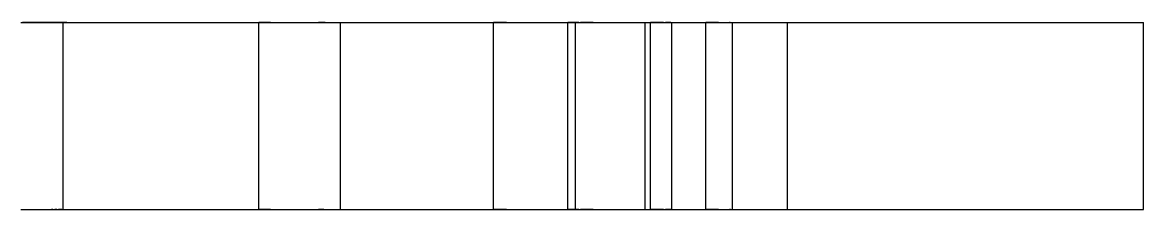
# Model space of a CAD drawing. Header units: millimetres. Extents: x -65 to 198, y -225 to 48.
# Drawn here: x 150 to 197.99, y -170 to -162 of the extents above; entities that cross this region are included whole.
import ezdxf

# ---------------------------------------------------------------- set-up
doc = ezdxf.new("R2010")
doc.units = ezdxf.units.MM
doc.layers.add('SIDE_YZ', color=7, linetype='Continuous')

msp = doc.modelspace()

# ---------------------------------------------------------------- linework, layer by layer
at = {"layer": 'SIDE_YZ'}
for p, q in [((149.93, -162), (150, -162)), ((151.908, -162), (150, -162)), ((150, -162), (150.07, -162)), ((150, -162), (151.105, -162)), ((150.07, -162), (150.139, -162)), ((150.139, -162), (150.208, -162)), ((150.208, -162), (150.277, -162)), ((150.277, -162), (150.346, -162)), ((150.346, -162), (150.414, -162)), ((150.414, -162), (150.481, -162)), ((150.481, -162), (150.547, -162)), ((150.547, -162), (150.613, -162)), ((150.613, -162), (150.678, -162)), ((150.678, -162), (150.741, -162)), ((150.741, -162), (150.804, -162)), ((150.804, -162), (150.865, -162)), ((150.865, -162), (150.925, -162)), ((150.925, -162), (150.983, -162)), ((150.983, -162), (151.04, -162)), ((151.04, -162), (151.095, -162)), ((151.095, -162), (151.148, -162)), ((151.105, -162), (152.209, -162)), ((151.148, -162), (151.2, -162)), ((151.2, -162), (151.25, -162)), ((151.297, -162), (151.25, -162)), ((151.343, -162), (151.297, -162)), ((151.343, -162), (151.387, -162)), ((151.428, -162), (151.387, -162)), ((151.467, -162), (151.428, -162)), ((151.504, -162), (151.467, -162)), ((151.504, -162), (151.538, -162)), ((151.57, -162), (151.538, -162)), ((151.6, -162), (151.57, -162)), ((151.627, -162), (151.6, -162)), ((151.651, -162), (151.627, -162)), ((151.673, -162), (151.651, -162)), ((151.692, -162), (151.673, -162)), ((151.708, -162), (151.692, -162)), ((151.708, -162), (151.722, -162)), ((151.733, -162), (151.722, -162)), ((151.741, -162), (151.733, -162)), ((151.747, -162), (151.741, -162)), ((151.75, -162), (151.747, -162)), ((151.75, -170), (151.75, -162)), ((151.908, -162), (153.814, -162)), ((152.209, -162), (153.309, -162)), ((153.309, -162), (154.403, -162)), ((153.814, -162), (155.713, -162)), ((154.403, -162), (155.491, -162)), ((155.491, -162), (156.57, -162)), ((155.713, -162), (157.603, -162)), ((156.57, -162), (157.639, -162)), ((157.603, -162), (159.481, -162)), ((157.639, -162), (158.696, -162)), ((158.696, -162), (159.739, -162)), ((159.481, -162), (161.345, -162)), ((159.739, -162), (160.766, -162)), ((160.114, -170), (160.114, -162)), ((160.116, -162), (160.114, -162)), ((160.122, -162), (160.116, -162)), ((160.13, -162), (160.122, -162)), ((160.141, -162), (160.13, -162)), ((160.155, -162), (160.141, -162)), ((160.171, -162), (160.155, -162)), ((160.19, -162), (160.171, -162)), ((160.212, -162), (160.19, -162)), ((160.237, -162), (160.212, -162)), ((160.264, -162), (160.237, -162)), ((160.293, -162), (160.264, -162)), ((160.325, -162), (160.293, -162)), ((160.359, -162), (160.325, -162)), ((160.396, -162), (160.359, -162)), ((160.435, -162), (160.396, -162)), ((160.477, -162), (160.435, -162)), ((160.52, -162), (160.477, -162)), ((160.566, -162), (160.52, -162)), ((160.614, -162), (160.566, -162)), ((160.614, -162), (160.663, -162)), ((160.663, -162), (160.715, -162)), ((160.715, -162), (160.768, -162)), ((160.766, -162), (161.777, -162)), ((160.768, -162), (160.823, -162)), ((160.823, -162), (160.88, -162)), ((160.88, -162), (160.938, -162)), ((160.938, -162), (160.998, -162)), ((160.998, -162), (161.059, -162)), ((161.059, -162), (161.122, -162)), ((161.122, -162), (161.185, -162)), ((161.185, -162), (161.25, -162)), ((161.25, -162), (161.316, -162)), ((161.316, -162), (161.382, -162)), ((161.345, -162), (163.19, -162)), ((161.382, -162), (161.45, -162)), ((161.45, -162), (161.518, -162)), ((161.518, -162), (161.586, -162)), ((161.586, -162), (161.655, -162)), ((161.655, -162), (161.724, -162)), ((161.724, -162), (161.794, -162)), ((161.777, -162), (162.768, -162)), ((161.794, -162), (161.863, -162)), ((161.863, -162), (161.933, -162)), ((161.933, -162), (162.002, -162)), ((162.002, -162), (162.071, -162)), ((162.071, -162), (162.14, -162)), ((162.14, -162), (162.209, -162)), ((162.209, -162), (162.277, -162)), ((162.277, -162), (162.344, -162)), ((162.344, -162), (162.411, -162)), ((162.411, -162), (162.476, -162)), ((162.476, -162), (162.541, -162)), ((162.541, -162), (162.605, -162)), ((162.605, -162), (162.667, -162)), ((162.728, -162), (162.667, -162)), ((162.788, -162), (162.728, -162)), ((162.768, -162), (163.74, -162)), ((162.846, -162), (162.788, -162)), ((162.903, -162), (162.846, -162)), ((162.958, -162), (162.903, -162)), ((162.958, -162), (163.012, -162)), ((163.012, -162), (163.063, -162)), ((163.063, -162), (163.113, -162)), ((163.113, -162), (163.161, -162)), ((163.161, -162), (163.206, -162)), ((163.19, -162), (165.014, -162)), ((163.206, -162), (163.25, -162)), ((163.25, -162), (163.291, -162)), ((163.291, -162), (163.33, -162)), ((163.33, -162), (163.367, -162)), ((163.367, -162), (163.401, -162)), ((163.401, -162), (163.433, -162)), ((163.433, -162), (163.463, -162)), ((163.463, -162), (163.49, -162)), ((163.49, -162), (163.514, -162)), ((163.514, -162), (163.536, -162)), ((163.536, -162), (163.555, -162)), ((163.555, -162), (163.571, -162)), ((163.571, -162), (163.585, -162)), ((163.585, -162), (163.596, -162)), ((163.596, -162), (163.605, -162)), ((163.605, -162), (163.61, -162)), ((163.61, -162), (163.613, -162)), ((163.613, -170), (163.613, -162)), ((163.74, -162), (164.69, -162)), ((164.69, -162), (165.617, -162)), ((165.014, -162), (166.815, -162)), ((165.617, -162), (166.519, -162)), ((166.519, -162), (167.395, -162)), ((166.815, -162), (168.589, -162)), ((167.395, -162), (168.243, -162)), ((168.243, -162), (169.063, -162)), ((168.589, -162), (170.334, -162)), ((169.063, -162), (169.852, -162)), ((169.852, -162), (170.61, -162)), ((170.171, -170), (170.171, -162)), ((170.173, -162), (170.171, -162)), ((170.179, -162), (170.173, -162)), ((170.187, -162), (170.179, -162)), ((170.198, -162), (170.187, -162)), ((170.212, -162), (170.198, -162)), ((170.228, -162), (170.212, -162)), ((170.248, -162), (170.228, -162)), ((170.269, -162), (170.248, -162)), ((170.294, -162), (170.269, -162)), ((170.321, -162), (170.294, -162)), ((170.35, -162), (170.321, -162)), ((170.334, -162), (172.046, -162)), ((170.382, -162), (170.35, -162)), ((170.416, -162), (170.382, -162)), ((170.453, -162), (170.416, -162)), ((170.492, -162), (170.453, -162)), ((170.534, -162), (170.492, -162)), ((170.577, -162), (170.534, -162)), ((170.623, -162), (170.577, -162)), ((170.61, -162), (171.335, -162)), ((170.671, -162), (170.623, -162)), ((170.72, -162), (170.671, -162)), ((170.72, -162), (170.772, -162)), ((170.772, -162), (170.825, -162)), ((170.825, -162), (170.88, -162)), ((170.88, -162), (170.937, -162)), ((170.937, -162), (170.996, -162)), ((170.996, -162), (171.055, -162)), ((171.055, -162), (171.117, -162)), ((171.117, -162), (171.179, -162)), ((171.179, -162), (171.243, -162)), ((171.243, -162), (171.307, -162)), ((171.307, -162), (171.373, -162)), ((171.335, -162), (172.027, -162)), ((171.373, -162), (171.439, -162)), ((171.439, -162), (171.507, -162)), ((171.507, -162), (171.575, -162)), ((171.575, -162), (171.643, -162)), ((171.643, -162), (171.712, -162)), ((171.712, -162), (171.781, -162)), ((171.781, -162), (171.851, -162)), ((171.851, -162), (171.92, -162)), ((171.92, -162), (171.99, -162)), ((171.99, -162), (172.059, -162)), ((172.027, -162), (172.684, -162)), ((172.046, -162), (173.724, -162)), ((172.059, -162), (172.129, -162)), ((172.129, -162), (172.198, -162)), ((172.198, -162), (172.266, -162)), ((172.266, -162), (172.334, -162)), ((172.334, -162), (172.401, -162)), ((172.401, -162), (172.468, -162)), ((172.468, -162), (172.533, -162)), ((172.533, -162), (172.598, -162)), ((172.598, -162), (172.662, -162)), ((172.662, -162), (172.724, -162)), ((172.684, -162), (173.305, -162)), ((172.724, -162), (172.785, -162)), ((172.785, -162), (172.845, -162)), ((172.845, -162), (172.903, -162)), ((172.903, -162), (172.96, -162)), ((172.96, -162), (173.015, -162)), ((173.015, -162), (173.069, -162)), ((173.069, -162), (173.12, -162)), ((173.12, -162), (173.17, -162)), ((173.17, -162), (173.218, -162)), ((173.218, -162), (173.263, -162)), ((173.263, -162), (173.307, -162)), ((173.305, -162), (173.889, -162)), ((173.307, -162), (173.348, -162)), ((173.348, -162), (173.387, -162)), ((173.35, -170), (173.35, -162)), ((173.353, -162), (173.35, -162)), ((173.358, -162), (173.353, -162)), ((173.366, -162), (173.358, -162)), ((173.376, -162), (173.366, -162)), ((173.389, -162), (173.376, -162)), ((173.387, -162), (173.424, -162)), ((173.405, -162), (173.389, -162)), ((173.423, -162), (173.405, -162)), ((173.443, -162), (173.423, -162)), ((173.424, -162), (173.459, -162)), ((173.466, -162), (173.443, -162)), ((173.459, -162), (173.49, -162)), ((173.492, -162), (173.466, -162)), ((173.49, -162), (173.52, -162)), ((173.52, -162), (173.492, -162)), ((173.55, -162), (173.52, -162)), ((173.52, -162), (173.547, -162)), ((173.547, -162), (173.571, -162)), ((173.582, -162), (173.55, -162)), ((173.571, -162), (173.593, -162)), ((173.617, -162), (173.582, -162)), ((173.593, -162), (173.612, -162)), ((173.612, -162), (173.629, -162)), ((173.654, -162), (173.617, -162)), ((173.629, -162), (173.642, -162)), ((173.642, -162), (173.653, -162)), ((173.653, -162), (173.662, -162)), ((173.693, -162), (173.654, -162)), ((173.662, -162), (173.667, -162)), ((173.667, -162), (173.67, -162)), ((173.67, -170), (173.67, -162)), ((173.734, -162), (173.693, -162)), ((173.724, -162), (175.364, -162)), ((173.777, -162), (173.734, -162)), ((173.822, -162), (173.777, -162)), ((173.822, -162), (173.869, -162)), ((173.869, -162), (173.917, -162)), ((174.436, -162), (173.889, -162)), ((173.917, -162), (173.968, -162)), ((173.968, -162), (174.02, -162)), ((174.02, -162), (174.073, -162)), ((174.073, -162), (174.128, -162)), ((174.128, -162), (174.184, -162)), ((174.184, -162), (174.242, -162)), ((174.242, -162), (174.301, -162)), ((174.301, -162), (174.361, -162)), ((174.361, -162), (174.422, -162)), ((174.422, -162), (174.484, -162)), ((174.436, -162), (174.943, -162)), ((174.484, -162), (174.547, -162)), ((174.547, -162), (174.61, -162)), ((174.61, -162), (174.674, -162)), ((174.674, -162), (174.739, -162)), ((174.739, -162), (174.804, -162)), ((174.804, -162), (174.869, -162)), ((174.869, -162), (174.934, -162)), ((174.934, -162), (175, -162)), ((174.943, -162), (175.412, -162)), ((175, -162), (175.066, -162)), ((175.066, -162), (175.131, -162)), ((175.131, -162), (175.196, -162)), ((175.196, -162), (175.261, -162)), ((175.261, -162), (175.326, -162)), ((175.326, -162), (175.39, -162)), ((175.364, -162), (176.964, -162)), ((175.39, -162), (175.453, -162)), ((175.412, -162), (175.84, -162)), ((175.453, -162), (175.516, -162)), ((175.516, -162), (175.578, -162)), ((175.578, -162), (175.639, -162)), ((175.639, -162), (175.699, -162)), ((175.699, -162), (175.758, -162)), ((175.758, -162), (175.816, -162)), ((175.816, -162), (175.872, -162)), ((175.84, -162), (176.227, -162)), ((175.872, -162), (175.927, -162)), ((175.927, -162), (175.98, -162)), ((175.98, -162), (176.032, -162)), ((176.032, -162), (176.083, -162)), ((176.083, -162), (176.131, -162)), ((176.131, -162), (176.178, -162)), ((176.178, -162), (176.223, -162)), ((176.223, -162), (176.266, -162)), ((176.227, -162), (176.573, -162)), ((176.266, -162), (176.307, -162)), ((176.307, -162), (176.346, -162)), ((176.346, -162), (176.383, -162)), ((176.383, -162), (176.418, -162)), ((176.418, -162), (176.45, -162)), ((176.45, -162), (176.48, -162)), ((176.48, -162), (176.508, -162)), ((176.508, -162), (176.534, -162)), ((176.534, -162), (176.557, -162)), ((176.557, -162), (176.577, -162)), ((176.573, -162), (176.876, -162)), ((176.577, -162), (176.595, -162)), ((176.595, -162), (176.611, -162)), ((176.611, -162), (176.624, -162)), ((176.624, -162), (176.634, -162)), ((176.634, -162), (176.642, -162)), ((176.642, -162), (176.647, -162)), ((176.647, -162), (176.65, -162)), ((176.65, -170), (176.65, -162)), ((176.876, -162), (177.138, -162)), ((176.891, -170), (176.891, -162)), ((176.893, -162), (176.891, -162)), ((176.899, -162), (176.893, -162)), ((176.907, -162), (176.899, -162)), ((176.918, -162), (176.907, -162)), ((176.932, -162), (176.918, -162)), ((176.948, -162), (176.932, -162)), ((176.968, -162), (176.948, -162)), ((176.964, -162), (178.522, -162)), ((176.989, -162), (176.968, -162)), ((177.014, -162), (176.989, -162)), ((177.041, -162), (177.014, -162)), ((177.07, -162), (177.041, -162)), ((177.102, -162), (177.07, -162)), ((177.136, -162), (177.102, -162)), ((177.173, -162), (177.136, -162)), ((177.138, -162), (177.356, -162)), ((177.212, -162), (177.173, -162)), ((177.254, -162), (177.212, -162)), ((177.297, -162), (177.254, -162)), ((177.343, -162), (177.297, -162)), ((177.391, -162), (177.343, -162)), ((177.356, -162), (177.531, -162)), ((177.44, -162), (177.391, -162)), ((177.44, -162), (177.492, -162)), ((177.492, -162), (177.545, -162)), ((177.663, -162), (177.531, -162)), ((177.545, -162), (177.6, -162)), ((177.6, -162), (177.657, -162)), ((177.657, -162), (177.716, -162)), ((177.751, -162), (177.663, -162)), ((177.716, -162), (177.775, -162)), ((177.751, -162), (177.795, -162)), ((177.775, -162), (177.836, -162)), ((177.795, -170), (177.795, -162)), ((177.836, -162), (177.899, -162)), ((177.899, -162), (177.963, -162)), ((177.963, -162), (178.027, -162)), ((178.027, -162), (178.093, -162)), ((178.093, -162), (178.159, -162)), ((178.159, -162), (178.227, -162)), ((178.227, -162), (178.295, -162)), ((178.295, -162), (178.363, -162)), ((178.363, -162), (178.432, -162)), ((178.432, -162), (178.501, -162)), ((178.501, -162), (178.571, -162)), ((178.522, -162), (180.034, -162)), ((178.571, -162), (178.64, -162)), ((178.64, -162), (178.71, -162)), ((178.71, -162), (178.779, -162)), ((178.779, -162), (178.849, -162)), ((178.849, -162), (178.917, -162)), ((178.917, -162), (178.986, -162)), ((178.986, -162), (179.054, -162)), ((179.054, -162), (179.121, -162)), ((179.121, -162), (179.188, -162)), ((179.188, -162), (179.253, -162)), ((179.25, -170), (179.25, -162)), ((179.253, -162), (179.25, -162)), ((179.253, -162), (179.318, -162)), ((179.259, -162), (179.253, -162)), ((179.267, -162), (179.259, -162)), ((179.278, -162), (179.267, -162)), ((179.292, -162), (179.278, -162)), ((179.308, -162), (179.292, -162)), ((179.327, -162), (179.308, -162)), ((179.318, -162), (179.382, -162)), ((179.349, -162), (179.327, -162)), ((179.373, -162), (179.349, -162)), ((179.4, -162), (179.373, -162)), ((179.382, -162), (179.444, -162)), ((179.43, -162), (179.4, -162)), ((179.462, -162), (179.43, -162)), ((179.444, -162), (179.505, -162)), ((179.496, -162), (179.462, -162)), ((179.533, -162), (179.496, -162)), ((179.505, -162), (179.565, -162)), ((179.572, -162), (179.533, -162)), ((179.565, -162), (179.623, -162)), ((179.613, -162), (179.572, -162)), ((179.657, -162), (179.613, -162)), ((179.623, -162), (179.68, -162)), ((179.703, -162), (179.657, -162)), ((179.68, -162), (179.735, -162)), ((179.75, -162), (179.703, -162)), ((179.735, -162), (179.789, -162)), ((179.8, -162), (179.75, -162)), ((179.789, -162), (179.84, -162)), ((179.8, -162), (179.852, -162)), ((179.84, -162), (179.89, -162)), ((179.852, -162), (179.905, -162)), ((179.89, -162), (179.938, -162)), ((179.905, -162), (179.96, -162)), ((179.938, -162), (179.983, -162)), ((179.96, -162), (180.017, -162)), ((179.983, -162), (180.027, -162)), ((180.017, -162), (180.075, -162)), ((180.027, -162), (180.068, -162)), ((180.034, -162), (181.499, -162)), ((180.068, -162), (180.107, -162)), ((180.075, -162), (180.135, -162)), ((180.107, -162), (180.144, -162)), ((180.135, -162), (180.196, -162)), ((180.144, -162), (180.178, -162)), ((180.178, -162), (180.21, -162)), ((180.196, -162), (180.259, -162)), ((180.21, -162), (180.24, -162)), ((180.24, -162), (180.267, -162)), ((180.259, -162), (180.322, -162)), ((180.291, -162), (180.267, -162)), ((180.291, -162), (180.313, -162)), ((180.313, -162), (180.332, -162)), ((180.322, -162), (180.387, -162)), ((180.332, -162), (180.349, -162)), ((180.349, -162), (180.362, -162)), ((180.362, -162), (180.373, -162)), ((180.373, -162), (180.382, -162)), ((180.382, -162), (180.387, -162)), ((180.387, -162), (180.453, -162)), ((180.387, -162), (180.39, -162)), ((180.39, -170), (180.39, -162)), ((180.453, -162), (180.519, -162)), ((180.519, -162), (180.586, -162)), ((180.586, -162), (180.654, -162)), ((180.654, -162), (180.723, -162)), ((180.723, -162), (180.792, -162)), ((180.792, -162), (180.861, -162)), ((180.861, -162), (180.93, -162)), ((180.93, -162), (181, -162)), ((181, -162), (181.07, -162)), ((181.07, -162), (181.139, -162)), ((181.139, -162), (181.208, -162)), ((181.208, -162), (181.277, -162)), ((181.277, -162), (181.346, -162)), ((181.346, -162), (181.414, -162)), ((181.414, -162), (181.481, -162)), ((181.481, -162), (181.547, -162)), ((181.499, -162), (182.914, -162)), ((181.547, -162), (181.613, -162)), ((181.613, -162), (181.678, -162)), ((181.678, -162), (181.741, -162)), ((181.741, -162), (181.804, -162)), ((181.804, -162), (181.865, -162)), ((181.865, -162), (181.925, -162)), ((181.925, -162), (181.983, -162)), ((181.983, -162), (182.04, -162)), ((182.04, -162), (182.095, -162)), ((182.095, -162), (182.148, -162)), ((182.148, -162), (182.2, -162)), ((182.2, -162), (182.25, -162)), ((182.25, -162), (182.297, -162)), ((182.297, -162), (182.343, -162)), ((182.343, -162), (182.387, -162)), ((182.387, -162), (182.428, -162)), ((182.428, -162), (182.467, -162)), ((182.467, -162), (182.504, -162)), ((182.504, -162), (182.538, -162)), ((182.538, -162), (182.57, -162)), ((182.57, -162), (182.6, -162)), ((182.6, -162), (182.627, -162)), ((182.627, -162), (182.651, -162)), ((182.651, -162), (182.673, -162)), ((182.673, -162), (182.692, -162)), ((182.692, -162), (182.708, -162)), ((182.708, -162), (182.722, -162)), ((182.722, -162), (182.733, -162)), ((182.733, -162), (182.741, -162)), ((182.741, -162), (182.747, -162)), ((182.747, -162), (182.75, -162)), ((182.75, -170), (182.75, -162)), ((182.914, -162), (184.277, -162)), ((184.277, -162), (185.586, -162)), ((185.586, -162), (186.838, -162)), ((186.838, -162), (188.032, -162)), ((188.032, -162), (189.167, -162)), ((189.167, -162), (190.239, -162)), ((190.239, -162), (191.247, -162)), ((191.247, -162), (192.191, -162)), ((192.191, -162), (193.067, -162)), ((193.067, -162), (193.876, -162)), ((193.876, -162), (194.615, -162)), ((194.615, -162), (195.284, -162)), ((195.284, -162), (195.881, -162)), ((195.881, -162), (196.405, -162)), ((196.405, -162), (196.856, -162)), ((196.856, -162), (197.233, -162)), ((197.233, -162), (197.536, -162)), ((197.536, -162), (197.763, -162)), ((197.763, -162), (197.915, -162)), ((197.915, -162), (197.991, -162)), ((197.991, -170), (197.991, -162)), ((149.93, -170), (150, -170)), ((150, -170), (151.908, -170)), ((150, -170), (150.07, -170)), ((150, -170), (151.105, -170)), ((150.07, -170), (150.139, -170)), ((150.139, -170), (150.208, -170)), ((150.208, -170), (150.277, -170)), ((150.277, -170), (150.346, -170)), ((150.346, -170), (150.414, -170)), ((150.414, -170), (150.481, -170)), ((150.481, -170), (150.547, -170)), ((150.547, -170), (150.613, -170)), ((150.613, -170), (150.678, -170)), ((150.678, -170), (150.741, -170)), ((150.741, -170), (150.804, -170)), ((150.804, -170), (150.865, -170)), ((150.865, -170), (150.925, -170)), ((150.925, -170), (150.983, -170)), ((150.983, -170), (151.04, -170)), ((151.04, -170), (151.095, -170)), ((151.095, -170), (151.148, -170)), ((151.105, -170), (152.209, -170)), ((151.148, -170), (151.2, -170)), ((151.2, -170), (151.25, -170)), ((151.297, -170), (151.25, -170)), ((151.297, -170), (151.343, -170)), ((151.343, -170), (151.387, -170)), ((151.428, -170), (151.387, -170)), ((151.467, -170), (151.428, -170)), ((151.467, -170), (151.504, -170)), ((151.504, -170), (151.538, -170)), ((151.57, -170), (151.538, -170)), ((151.6, -170), (151.57, -170)), ((151.627, -170), (151.6, -170)), ((151.651, -170), (151.627, -170)), ((151.673, -170), (151.651, -170)), ((151.692, -170), (151.673, -170)), ((151.692, -170), (151.708, -170)), ((151.708, -170), (151.722, -170)), ((151.733, -170), (151.722, -170)), ((151.741, -170), (151.733, -170)), ((151.747, -170), (151.741, -170)), ((151.75, -170), (151.747, -170)), ((151.908, -170), (153.814, -170)), ((152.209, -170), (153.309, -170)), ((153.309, -170), (154.403, -170)), ((153.814, -170), (155.713, -170)), ((154.403, -170), (155.491, -170)), ((155.491, -170), (156.57, -170)), ((155.713, -170), (157.603, -170)), ((156.57, -170), (157.639, -170)), ((157.603, -170), (159.481, -170)), ((157.639, -170), (158.696, -170)), ((158.696, -170), (159.739, -170)), ((159.481, -170), (161.345, -170)), ((159.739, -170), (160.766, -170)), ((160.116, -170), (160.114, -170)), ((160.122, -170), (160.116, -170)), ((160.13, -170), (160.122, -170)), ((160.141, -170), (160.13, -170)), ((160.155, -170), (160.141, -170)), ((160.171, -170), (160.155, -170)), ((160.19, -170), (160.171, -170)), ((160.212, -170), (160.19, -170)), ((160.237, -170), (160.212, -170)), ((160.264, -170), (160.237, -170)), ((160.293, -170), (160.264, -170)), ((160.325, -170), (160.293, -170)), ((160.359, -170), (160.325, -170)), ((160.396, -170), (160.359, -170)), ((160.435, -170), (160.396, -170)), ((160.477, -170), (160.435, -170)), ((160.52, -170), (160.477, -170)), ((160.566, -170), (160.52, -170)), ((160.614, -170), (160.566, -170)), ((160.614, -170), (160.663, -170)), ((160.663, -170), (160.715, -170)), ((160.715, -170), (160.768, -170)), ((160.766, -170), (161.777, -170)), ((160.768, -170), (160.823, -170)), ((160.823, -170), (160.88, -170)), ((160.88, -170), (160.938, -170)), ((160.938, -170), (160.998, -170)), ((160.998, -170), (161.059, -170)), ((161.059, -170), (161.122, -170)), ((161.122, -170), (161.185, -170)), ((161.185, -170), (161.25, -170)), ((161.25, -170), (161.316, -170)), ((161.316, -170), (161.382, -170)), ((161.345, -170), (163.19, -170)), ((161.382, -170), (161.45, -170)), ((161.45, -170), (161.518, -170)), ((161.518, -170), (161.586, -170)), ((161.586, -170), (161.655, -170)), ((161.655, -170), (161.724, -170)), ((161.724, -170), (161.794, -170)), ((161.777, -170), (162.768, -170)), ((161.794, -170), (161.863, -170)), ((161.863, -170), (161.933, -170)), ((161.933, -170), (162.002, -170)), ((162.002, -170), (162.071, -170)), ((162.071, -170), (162.14, -170)), ((162.14, -170), (162.209, -170)), ((162.209, -170), (162.277, -170)), ((162.277, -170), (162.344, -170)), ((162.344, -170), (162.411, -170)), ((162.411, -170), (162.476, -170)), ((162.476, -170), (162.541, -170)), ((162.541, -170), (162.605, -170)), ((162.605, -170), (162.667, -170)), ((162.728, -170), (162.667, -170)), ((162.788, -170), (162.728, -170)), ((162.768, -170), (163.74, -170)), ((162.846, -170), (162.788, -170)), ((162.903, -170), (162.846, -170)), ((162.903, -170), (162.958, -170)), ((162.958, -170), (163.012, -170)), ((163.012, -170), (163.063, -170)), ((163.063, -170), (163.113, -170)), ((163.113, -170), (163.161, -170)), ((163.161, -170), (163.206, -170)), ((163.19, -170), (165.014, -170)), ((163.206, -170), (163.25, -170)), ((163.25, -170), (163.291, -170)), ((163.291, -170), (163.33, -170)), ((163.33, -170), (163.367, -170)), ((163.367, -170), (163.401, -170)), ((163.401, -170), (163.433, -170)), ((163.433, -170), (163.463, -170)), ((163.463, -170), (163.49, -170)), ((163.49, -170), (163.514, -170)), ((163.514, -170), (163.536, -170)), ((163.536, -170), (163.555, -170)), ((163.555, -170), (163.571, -170)), ((163.571, -170), (163.585, -170)), ((163.585, -170), (163.596, -170)), ((163.596, -170), (163.605, -170)), ((163.605, -170), (163.61, -170)), ((163.61, -170), (163.613, -170)), ((163.74, -170), (164.69, -170)), ((164.69, -170), (165.617, -170)), ((165.014, -170), (166.815, -170)), ((165.617, -170), (166.519, -170)), ((166.519, -170), (167.395, -170)), ((166.815, -170), (168.589, -170)), ((167.395, -170), (168.243, -170)), ((168.243, -170), (169.063, -170)), ((168.589, -170), (170.334, -170)), ((169.063, -170), (169.852, -170)), ((169.852, -170), (170.61, -170)), ((170.173, -170), (170.171, -170)), ((170.179, -170), (170.173, -170)), ((170.187, -170), (170.179, -170)), ((170.198, -170), (170.187, -170)), ((170.212, -170), (170.198, -170)), ((170.228, -170), (170.212, -170)), ((170.248, -170), (170.228, -170)), ((170.269, -170), (170.248, -170)), ((170.294, -170), (170.269, -170)), ((170.321, -170), (170.294, -170)), ((170.35, -170), (170.321, -170)), ((170.334, -170), (172.046, -170)), ((170.382, -170), (170.35, -170)), ((170.416, -170), (170.382, -170)), ((170.453, -170), (170.416, -170)), ((170.492, -170), (170.453, -170)), ((170.534, -170), (170.492, -170)), ((170.577, -170), (170.534, -170)), ((170.623, -170), (170.577, -170)), ((170.61, -170), (171.335, -170)), ((170.671, -170), (170.623, -170)), ((170.72, -170), (170.671, -170)), ((170.72, -170), (170.772, -170)), ((170.772, -170), (170.825, -170)), ((170.825, -170), (170.88, -170)), ((170.88, -170), (170.937, -170)), ((170.937, -170), (170.996, -170)), ((170.996, -170), (171.055, -170)), ((171.055, -170), (171.117, -170)), ((171.117, -170), (171.179, -170)), ((171.179, -170), (171.243, -170)), ((171.243, -170), (171.307, -170)), ((171.307, -170), (171.373, -170)), ((171.335, -170), (172.027, -170)), ((171.373, -170), (171.439, -170)), ((171.439, -170), (171.507, -170)), ((171.507, -170), (171.575, -170)), ((171.575, -170), (171.643, -170)), ((171.643, -170), (171.712, -170)), ((171.712, -170), (171.781, -170)), ((171.781, -170), (171.851, -170)), ((171.851, -170), (171.92, -170)), ((171.92, -170), (171.99, -170)), ((171.99, -170), (172.059, -170)), ((172.027, -170), (172.684, -170)), ((172.046, -170), (173.724, -170)), ((172.059, -170), (172.129, -170)), ((172.129, -170), (172.198, -170)), ((172.198, -170), (172.266, -170)), ((172.266, -170), (172.334, -170)), ((172.334, -170), (172.401, -170)), ((172.401, -170), (172.468, -170)), ((172.468, -170), (172.533, -170)), ((172.533, -170), (172.598, -170)), ((172.598, -170), (172.662, -170)), ((172.662, -170), (172.724, -170)), ((172.684, -170), (173.305, -170)), ((172.724, -170), (172.785, -170)), ((172.785, -170), (172.845, -170)), ((172.845, -170), (172.903, -170)), ((172.903, -170), (172.96, -170)), ((172.96, -170), (173.015, -170)), ((173.015, -170), (173.069, -170)), ((173.069, -170), (173.12, -170)), ((173.12, -170), (173.17, -170)), ((173.17, -170), (173.218, -170)), ((173.218, -170), (173.263, -170)), ((173.263, -170), (173.307, -170)), ((173.305, -170), (173.889, -170)), ((173.307, -170), (173.348, -170)), ((173.348, -170), (173.387, -170)), ((173.353, -170), (173.35, -170)), ((173.358, -170), (173.353, -170)), ((173.366, -170), (173.358, -170)), ((173.376, -170), (173.366, -170)), ((173.389, -170), (173.376, -170)), ((173.387, -170), (173.424, -170)), ((173.405, -170), (173.389, -170)), ((173.423, -170), (173.405, -170)), ((173.443, -170), (173.423, -170)), ((173.424, -170), (173.459, -170)), ((173.466, -170), (173.443, -170)), ((173.459, -170), (173.49, -170)), ((173.492, -170), (173.466, -170)), ((173.49, -170), (173.52, -170)), ((173.52, -170), (173.492, -170)), ((173.55, -170), (173.52, -170)), ((173.52, -170), (173.547, -170)), ((173.547, -170), (173.571, -170)), ((173.582, -170), (173.55, -170)), ((173.571, -170), (173.593, -170)), ((173.617, -170), (173.582, -170)), ((173.593, -170), (173.612, -170)), ((173.612, -170), (173.629, -170)), ((173.654, -170), (173.617, -170)), ((173.629, -170), (173.642, -170)), ((173.642, -170), (173.653, -170)), ((173.653, -170), (173.662, -170)), ((173.693, -170), (173.654, -170)), ((173.662, -170), (173.667, -170)), ((173.667, -170), (173.67, -170)), ((173.734, -170), (173.693, -170)), ((173.724, -170), (175.364, -170)), ((173.777, -170), (173.734, -170)), ((173.822, -170), (173.777, -170)), ((173.822, -170), (173.869, -170)), ((173.869, -170), (173.917, -170)), ((174.436, -170), (173.889, -170)), ((173.917, -170), (173.968, -170)), ((173.968, -170), (174.02, -170)), ((174.02, -170), (174.073, -170)), ((174.073, -170), (174.128, -170)), ((174.128, -170), (174.184, -170)), ((174.184, -170), (174.242, -170)), ((174.242, -170), (174.301, -170)), ((174.301, -170), (174.361, -170)), ((174.361, -170), (174.422, -170)), ((174.422, -170), (174.484, -170)), ((174.436, -170), (174.943, -170)), ((174.484, -170), (174.547, -170)), ((174.547, -170), (174.61, -170)), ((174.61, -170), (174.674, -170)), ((174.674, -170), (174.739, -170)), ((174.739, -170), (174.804, -170)), ((174.804, -170), (174.869, -170)), ((174.869, -170), (174.934, -170)), ((174.934, -170), (175, -170)), ((174.943, -170), (175.412, -170)), ((175, -170), (175.066, -170)), ((175.066, -170), (175.131, -170)), ((175.131, -170), (175.196, -170)), ((175.196, -170), (175.261, -170)), ((175.261, -170), (175.326, -170)), ((175.326, -170), (175.39, -170)), ((175.364, -170), (176.964, -170)), ((175.39, -170), (175.453, -170)), ((175.412, -170), (175.84, -170)), ((175.453, -170), (175.516, -170)), ((175.516, -170), (175.578, -170)), ((175.578, -170), (175.639, -170)), ((175.639, -170), (175.699, -170)), ((175.699, -170), (175.758, -170)), ((175.758, -170), (175.816, -170)), ((175.816, -170), (175.872, -170)), ((175.84, -170), (176.227, -170)), ((175.872, -170), (175.927, -170)), ((175.927, -170), (175.98, -170)), ((175.98, -170), (176.032, -170)), ((176.032, -170), (176.083, -170)), ((176.083, -170), (176.131, -170)), ((176.131, -170), (176.178, -170)), ((176.178, -170), (176.223, -170)), ((176.223, -170), (176.266, -170)), ((176.227, -170), (176.573, -170)), ((176.266, -170), (176.307, -170)), ((176.307, -170), (176.346, -170)), ((176.346, -170), (176.383, -170)), ((176.383, -170), (176.418, -170)), ((176.418, -170), (176.45, -170)), ((176.45, -170), (176.48, -170)), ((176.48, -170), (176.508, -170)), ((176.508, -170), (176.534, -170)), ((176.534, -170), (176.557, -170)), ((176.557, -170), (176.577, -170)), ((176.573, -170), (176.876, -170)), ((176.577, -170), (176.595, -170)), ((176.595, -170), (176.611, -170)), ((176.611, -170), (176.624, -170)), ((176.624, -170), (176.634, -170)), ((176.634, -170), (176.642, -170)), ((176.642, -170), (176.647, -170)), ((176.647, -170), (176.65, -170)), ((176.876, -170), (177.138, -170)), ((176.893, -170), (176.891, -170)), ((176.899, -170), (176.893, -170)), ((176.907, -170), (176.899, -170)), ((176.918, -170), (176.907, -170)), ((176.932, -170), (176.918, -170)), ((176.948, -170), (176.932, -170)), ((176.968, -170), (176.948, -170)), ((176.964, -170), (178.522, -170)), ((176.989, -170), (176.968, -170)), ((177.014, -170), (176.989, -170)), ((177.041, -170), (177.014, -170)), ((177.07, -170), (177.041, -170)), ((177.102, -170), (177.07, -170)), ((177.136, -170), (177.102, -170)), ((177.173, -170), (177.136, -170)), ((177.138, -170), (177.356, -170)), ((177.212, -170), (177.173, -170)), ((177.254, -170), (177.212, -170)), ((177.297, -170), (177.254, -170)), ((177.343, -170), (177.297, -170)), ((177.391, -170), (177.343, -170)), ((177.356, -170), (177.531, -170)), ((177.44, -170), (177.391, -170)), ((177.44, -170), (177.492, -170)), ((177.492, -170), (177.545, -170)), ((177.663, -170), (177.531, -170)), ((177.545, -170), (177.6, -170)), ((177.6, -170), (177.657, -170)), ((177.657, -170), (177.716, -170)), ((177.751, -170), (177.663, -170)), ((177.716, -170), (177.775, -170)), ((177.751, -170), (177.795, -170)), ((177.775, -170), (177.836, -170)), ((177.836, -170), (177.899, -170)), ((177.899, -170), (177.963, -170)), ((177.963, -170), (178.027, -170)), ((178.027, -170), (178.093, -170)), ((178.093, -170), (178.159, -170)), ((178.159, -170), (178.227, -170)), ((178.227, -170), (178.295, -170)), ((178.295, -170), (178.363, -170)), ((178.363, -170), (178.432, -170)), ((178.432, -170), (178.501, -170)), ((178.501, -170), (178.571, -170)), ((178.522, -170), (180.034, -170)), ((178.571, -170), (178.64, -170)), ((178.64, -170), (178.71, -170)), ((178.71, -170), (178.779, -170)), ((178.779, -170), (178.849, -170)), ((178.849, -170), (178.917, -170)), ((178.917, -170), (178.986, -170)), ((178.986, -170), (179.054, -170)), ((179.054, -170), (179.121, -170)), ((179.121, -170), (179.188, -170)), ((179.188, -170), (179.253, -170)), ((179.253, -170), (179.25, -170)), ((179.253, -170), (179.318, -170)), ((179.259, -170), (179.253, -170)), ((179.267, -170), (179.259, -170)), ((179.278, -170), (179.267, -170)), ((179.292, -170), (179.278, -170)), ((179.308, -170), (179.292, -170)), ((179.327, -170), (179.308, -170)), ((179.318, -170), (179.382, -170)), ((179.349, -170), (179.327, -170)), ((179.373, -170), (179.349, -170)), ((179.4, -170), (179.373, -170)), ((179.382, -170), (179.444, -170)), ((179.43, -170), (179.4, -170)), ((179.462, -170), (179.43, -170)), ((179.444, -170), (179.505, -170)), ((179.496, -170), (179.462, -170)), ((179.533, -170), (179.496, -170)), ((179.505, -170), (179.565, -170)), ((179.572, -170), (179.533, -170)), ((179.565, -170), (179.623, -170)), ((179.613, -170), (179.572, -170)), ((179.657, -170), (179.613, -170)), ((179.623, -170), (179.68, -170)), ((179.703, -170), (179.657, -170)), ((179.68, -170), (179.735, -170)), ((179.75, -170), (179.703, -170)), ((179.735, -170), (179.789, -170)), ((179.8, -170), (179.75, -170)), ((179.789, -170), (179.84, -170)), ((179.8, -170), (179.852, -170)), ((179.84, -170), (179.89, -170)), ((179.852, -170), (179.905, -170)), ((179.89, -170), (179.938, -170)), ((179.905, -170), (179.96, -170)), ((179.938, -170), (179.983, -170)), ((179.96, -170), (180.017, -170)), ((179.983, -170), (180.027, -170)), ((180.017, -170), (180.075, -170)), ((180.027, -170), (180.068, -170)), ((180.034, -170), (181.499, -170)), ((180.068, -170), (180.107, -170)), ((180.075, -170), (180.135, -170)), ((180.107, -170), (180.144, -170)), ((180.135, -170), (180.196, -170)), ((180.144, -170), (180.178, -170)), ((180.178, -170), (180.21, -170)), ((180.196, -170), (180.259, -170)), ((180.21, -170), (180.24, -170)), ((180.24, -170), (180.267, -170)), ((180.259, -170), (180.322, -170)), ((180.291, -170), (180.267, -170)), ((180.313, -170), (180.291, -170)), ((180.313, -170), (180.332, -170)), ((180.322, -170), (180.387, -170)), ((180.332, -170), (180.349, -170)), ((180.349, -170), (180.362, -170)), ((180.362, -170), (180.373, -170)), ((180.373, -170), (180.382, -170)), ((180.382, -170), (180.387, -170)), ((180.387, -170), (180.453, -170)), ((180.387, -170), (180.39, -170)), ((180.453, -170), (180.519, -170)), ((180.519, -170), (180.586, -170)), ((180.586, -170), (180.654, -170)), ((180.654, -170), (180.723, -170)), ((180.723, -170), (180.792, -170)), ((180.792, -170), (180.861, -170)), ((180.861, -170), (180.93, -170)), ((180.93, -170), (181, -170)), ((181, -170), (181.07, -170)), ((181.07, -170), (181.139, -170)), ((181.139, -170), (181.208, -170)), ((181.208, -170), (181.277, -170)), ((181.277, -170), (181.346, -170)), ((181.346, -170), (181.414, -170)), ((181.414, -170), (181.481, -170)), ((181.481, -170), (181.547, -170)), ((181.499, -170), (182.914, -170)), ((181.547, -170), (181.613, -170)), ((181.613, -170), (181.678, -170)), ((181.678, -170), (181.741, -170)), ((181.741, -170), (181.804, -170)), ((181.804, -170), (181.865, -170)), ((181.865, -170), (181.925, -170)), ((181.925, -170), (181.983, -170)), ((181.983, -170), (182.04, -170)), ((182.04, -170), (182.095, -170)), ((182.095, -170), (182.148, -170)), ((182.148, -170), (182.2, -170)), ((182.2, -170), (182.25, -170)), ((182.25, -170), (182.297, -170)), ((182.297, -170), (182.343, -170)), ((182.343, -170), (182.387, -170)), ((182.387, -170), (182.428, -170)), ((182.428, -170), (182.467, -170)), ((182.467, -170), (182.504, -170)), ((182.504, -170), (182.538, -170)), ((182.538, -170), (182.57, -170)), ((182.57, -170), (182.6, -170)), ((182.6, -170), (182.627, -170)), ((182.627, -170), (182.651, -170)), ((182.651, -170), (182.673, -170)), ((182.673, -170), (182.692, -170)), ((182.692, -170), (182.708, -170)), ((182.708, -170), (182.722, -170)), ((182.722, -170), (182.733, -170)), ((182.733, -170), (182.741, -170)), ((182.741, -170), (182.747, -170)), ((182.747, -170), (182.75, -170)), ((182.914, -170), (184.277, -170)), ((184.277, -170), (185.586, -170)), ((185.586, -170), (186.838, -170)), ((186.838, -170), (188.032, -170)), ((188.032, -170), (189.167, -170)), ((189.167, -170), (190.239, -170)), ((190.239, -170), (191.247, -170)), ((191.247, -170), (192.191, -170)), ((192.191, -170), (193.067, -170)), ((193.067, -170), (193.876, -170)), ((193.876, -170), (194.615, -170)), ((194.615, -170), (195.284, -170)), ((195.284, -170), (195.881, -170)), ((195.881, -170), (196.405, -170)), ((196.405, -170), (196.856, -170)), ((196.856, -170), (197.233, -170)), ((197.233, -170), (197.536, -170)), ((197.536, -170), (197.763, -170)), ((197.763, -170), (197.915, -170)), ((197.915, -170), (197.991, -170))]:
    msp.add_line(p, q, dxfattribs=at)

doc.saveas('drawing.dxf')
